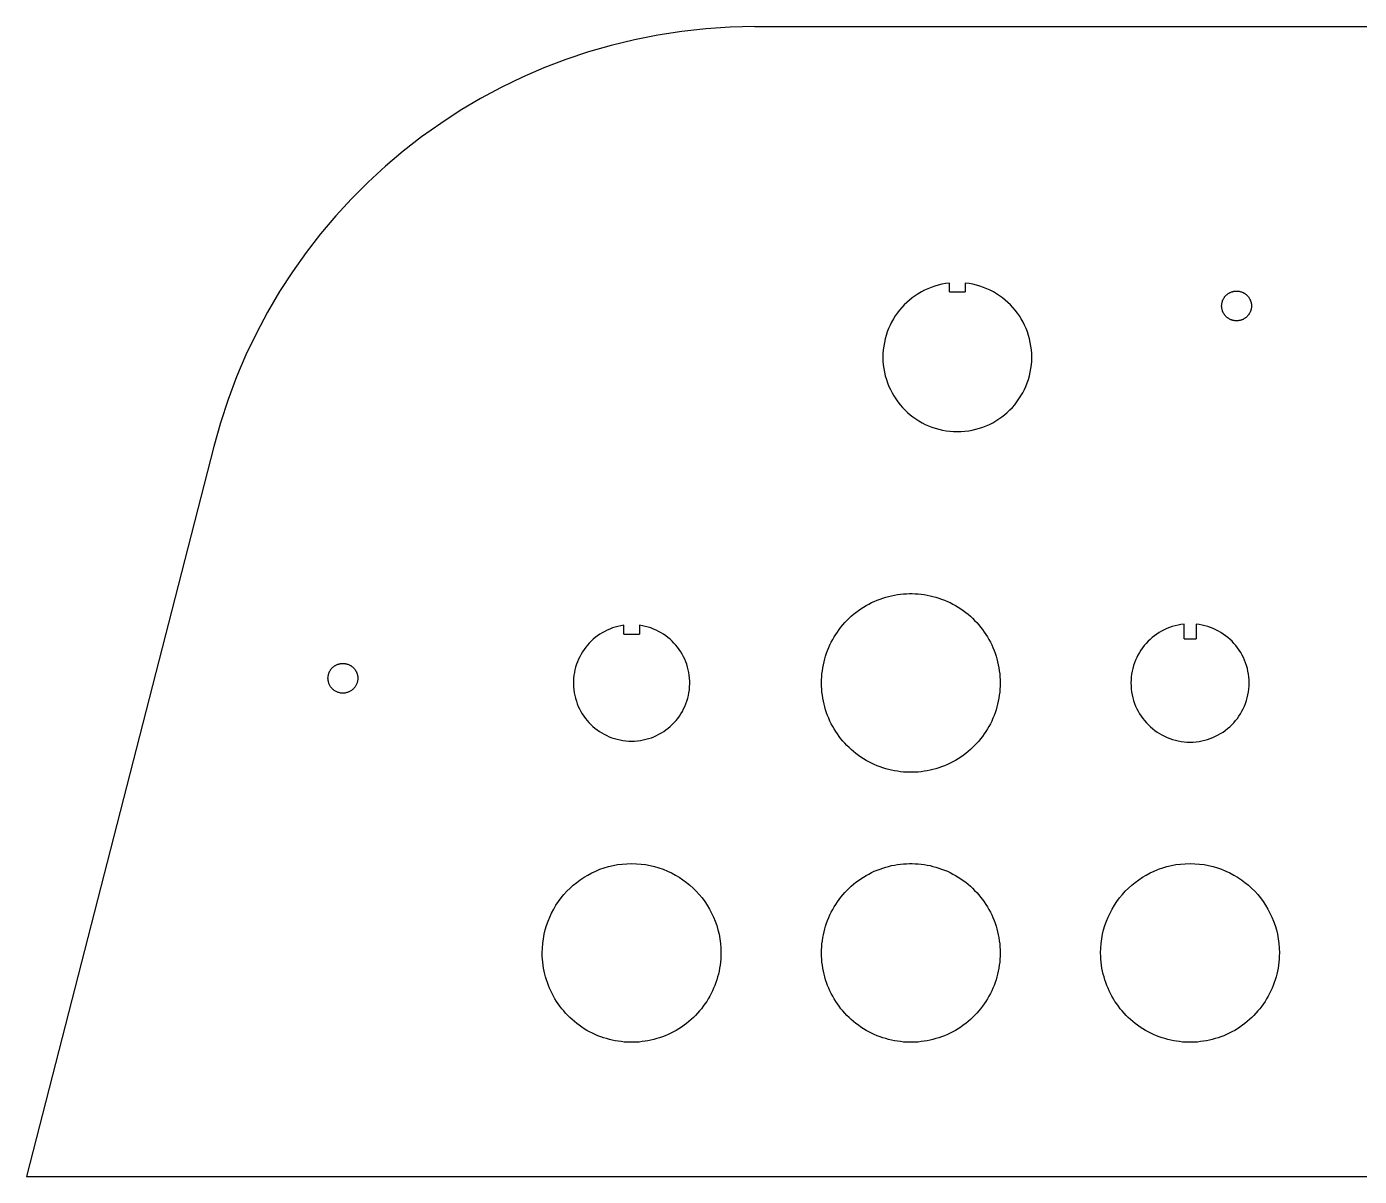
# Model space of a CAD drawing. Extents: x 0 to 453, y 0 to 124.
# Drawn here: x 0.3 to 143.4, y 0.4 to 123.8 of the extents above; entities that cross this region are included whole.
import ezdxf

# ---------------------------------------------------------------- set-up
doc = ezdxf.new("R2010")
doc.units = 0
doc.layers.get('0').update_dxf_attribs({"linetype": 'CONTINUOUS'})

msp = doc.modelspace()

# ---------------------------------------------------------------- linework, layer by layer
at = {"color": 1}
for points in [[(78.45, 123.79), (75.81, 123.73), (73.19, 123.56), (70.61, 123.28), (68.05, 122.88), (65.53, 122.38), (63.04, 121.78), (60.59, 121.07), (58.18, 120.26), (55.82, 119.36), (53.5, 118.35), (51.23, 117.26), (49.01, 116.06), (46.84, 114.78), (44.74, 113.41), (42.69, 111.96), (40.71, 110.42), (38.79, 108.8), (36.94, 107.1), (35.16, 105.32), (33.46, 103.47), (31.83, 101.54), (30.28, 99.55), (28.82, 97.48), (27.44, 95.35), (26.14, 93.15), (24.94, 90.89), (23.83, 88.57), (22.81, 86.19), (21.9, 83.76), (21.08, 81.27), (20.37, 78.73)], [(78.45, 123.79), (222.2, 123.79)], [(99.36, 96.26), (98.95, 96.21), (98.55, 96.14), (98.16, 96.04), (97.78, 95.93), (97.41, 95.8), (97.04, 95.66), (96.69, 95.49), (96.34, 95.31), (96.01, 95.12), (95.68, 94.91), (95.37, 94.68), (95.07, 94.44), (94.78, 94.19), (94.51, 93.92), (94.25, 93.64), (94, 93.35), (93.76, 93.05), (93.54, 92.73), (93.34, 92.41), (93.15, 92.07), (92.98, 91.73), (92.82, 91.38), (92.68, 91.02), (92.56, 90.65), (92.45, 90.27), (92.37, 89.89), (92.3, 89.5), (92.25, 89.1), (92.22, 88.7), (92.21, 88.3), (92.22, 87.89)], [(99.36, 95.31), (99.36, 96.26)], [(108.19, 87.89), (108.2, 88.3), (108.19, 88.7), (108.16, 89.1), (108.11, 89.5), (108.04, 89.89), (107.96, 90.27), (107.85, 90.65), (107.73, 91.02), (107.59, 91.38), (107.43, 91.73), (107.26, 92.07), (107.07, 92.41), (106.87, 92.73), (106.65, 93.05), (106.41, 93.35), (106.16, 93.64), (105.9, 93.92), (105.63, 94.19), (105.34, 94.44), (105.04, 94.68), (104.73, 94.91), (104.4, 95.12), (104.07, 95.31), (103.72, 95.49), (103.37, 95.66), (103, 95.8), (102.63, 95.93), (102.25, 96.04), (101.86, 96.14), (101.46, 96.21), (101.05, 96.26)], [(101.05, 96.26), (101.05, 95.31)], [(99.36, 95.31), (101.05, 95.31)], [(128.58, 93.81), (128.58, 93.87), (128.59, 93.92), (128.59, 93.97), (128.6, 94.03), (128.61, 94.08), (128.62, 94.14), (128.63, 94.19), (128.64, 94.24), (128.66, 94.29), (128.68, 94.34), (128.69, 94.39), (128.71, 94.44), (128.74, 94.49), (128.76, 94.54), (128.78, 94.59), (128.81, 94.63), (128.84, 94.68), (128.87, 94.72), (128.9, 94.77), (128.93, 94.81), (128.97, 94.85), (129, 94.89), (129.04, 94.93), (129.08, 94.97), (129.12, 95), (129.16, 95.04), (129.2, 95.07), (129.25, 95.11), (129.29, 95.14), (129.34, 95.17), (129.38, 95.19)], [(129.38, 95.19), (129.43, 95.22), (129.48, 95.25), (129.53, 95.27), (129.58, 95.29), (129.63, 95.31), (129.68, 95.33), (129.73, 95.34), (129.79, 95.36), (129.84, 95.37), (129.89, 95.38), (129.94, 95.39), (130, 95.4), (130.05, 95.4), (130.1, 95.41), (130.16, 95.41), (130.21, 95.41), (130.26, 95.41), (130.32, 95.4), (130.37, 95.4), (130.42, 95.39), (130.48, 95.38), (130.53, 95.37), (130.58, 95.36), (130.63, 95.34), (130.68, 95.33), (130.73, 95.31), (130.79, 95.29), (130.84, 95.27), (130.88, 95.25), (130.93, 95.22), (130.98, 95.19)], [(130.98, 95.19), (131.03, 95.17), (131.08, 95.14), (131.12, 95.11), (131.16, 95.07), (131.21, 95.04), (131.25, 95), (131.29, 94.97), (131.33, 94.93), (131.36, 94.89), (131.4, 94.85), (131.43, 94.81), (131.46, 94.77), (131.5, 94.72), (131.53, 94.68), (131.55, 94.63), (131.58, 94.59), (131.61, 94.54), (131.63, 94.49), (131.65, 94.44), (131.67, 94.39), (131.69, 94.34), (131.71, 94.29), (131.72, 94.24), (131.74, 94.19), (131.75, 94.14), (131.76, 94.08), (131.77, 94.03), (131.77, 93.97), (131.78, 93.92), (131.78, 93.87), (131.78, 93.81)], [(129.38, 92.43), (129.34, 92.45), (129.29, 92.48), (129.25, 92.52), (129.2, 92.55), (129.16, 92.58), (129.12, 92.62), (129.08, 92.65), (129.04, 92.69), (129, 92.73), (128.97, 92.77), (128.93, 92.81), (128.9, 92.85), (128.87, 92.9), (128.84, 92.94), (128.81, 92.99), (128.78, 93.03), (128.76, 93.08), (128.74, 93.13), (128.71, 93.18), (128.69, 93.23), (128.68, 93.28), (128.66, 93.33), (128.64, 93.38), (128.63, 93.43), (128.62, 93.48), (128.61, 93.54), (128.6, 93.59), (128.59, 93.65), (128.59, 93.7), (128.58, 93.76), (128.58, 93.81)], [(131.78, 93.81), (131.78, 93.76), (131.78, 93.7), (131.77, 93.65), (131.77, 93.59), (131.76, 93.54), (131.75, 93.48), (131.74, 93.43), (131.72, 93.38), (131.71, 93.33), (131.69, 93.28), (131.67, 93.23), (131.65, 93.18), (131.63, 93.13), (131.61, 93.08), (131.58, 93.03), (131.55, 92.99), (131.53, 92.94), (131.5, 92.9), (131.46, 92.85), (131.43, 92.81), (131.4, 92.77), (131.36, 92.73), (131.33, 92.69), (131.29, 92.65), (131.25, 92.62), (131.21, 92.58), (131.16, 92.55), (131.12, 92.52), (131.08, 92.48), (131.03, 92.45), (130.98, 92.43)], [(130.98, 92.43), (130.93, 92.4), (130.88, 92.37), (130.84, 92.35), (130.79, 92.33), (130.73, 92.31), (130.68, 92.29), (130.63, 92.28), (130.58, 92.26), (130.53, 92.25), (130.48, 92.24), (130.42, 92.23), (130.37, 92.22), (130.32, 92.22), (130.26, 92.21), (130.21, 92.21), (130.16, 92.21), (130.1, 92.21), (130.05, 92.22), (130, 92.22), (129.94, 92.23), (129.89, 92.24), (129.84, 92.25), (129.79, 92.26), (129.73, 92.28), (129.68, 92.29), (129.63, 92.31), (129.58, 92.33), (129.53, 92.35), (129.48, 92.37), (129.43, 92.4), (129.38, 92.43)], [(92.22, 87.89), (92.25, 87.48), (92.31, 87.08), (92.38, 86.69), (92.47, 86.3), (92.58, 85.92), (92.7, 85.55), (92.85, 85.18), (93.01, 84.83), (93.19, 84.48), (93.38, 84.15), (93.59, 83.83), (93.81, 83.51), (94.05, 83.21), (94.3, 82.92), (94.57, 82.65), (94.85, 82.38), (95.14, 82.13), (95.44, 81.9), (95.75, 81.68), (96.08, 81.47), (96.41, 81.28), (96.75, 81.1), (97.11, 80.94), (97.47, 80.8), (97.84, 80.68), (98.22, 80.57), (98.6, 80.48), (98.99, 80.41), (99.39, 80.36), (99.8, 80.33), (100.21, 80.32)], [(100.21, 80.32), (100.61, 80.33), (101.02, 80.36), (101.42, 80.41), (101.81, 80.48), (102.19, 80.57), (102.57, 80.68), (102.94, 80.8), (103.3, 80.94), (103.66, 81.1), (104, 81.28), (104.34, 81.47), (104.66, 81.68), (104.97, 81.9), (105.27, 82.13), (105.56, 82.38), (105.84, 82.65), (106.11, 82.92), (106.36, 83.21), (106.6, 83.51), (106.82, 83.83), (107.03, 84.15), (107.22, 84.48), (107.4, 84.83), (107.56, 85.18), (107.71, 85.55), (107.83, 85.92), (107.94, 86.3), (108.03, 86.69), (108.1, 87.08), (108.16, 87.48), (108.19, 87.89)], [(20.37, 78.73), (0.28, 0.38)], [(85.62, 53.34), (85.62, 53.67), (85.64, 54), (85.67, 54.33), (85.71, 54.65), (85.76, 54.97), (85.82, 55.29), (85.89, 55.61), (85.97, 55.92), (86.06, 56.23), (86.16, 56.54), (86.28, 56.84), (86.4, 57.13), (86.53, 57.43), (86.67, 57.71), (86.82, 58), (86.98, 58.28), (87.15, 58.55), (87.33, 58.81), (87.52, 59.07), (87.71, 59.33), (87.92, 59.58), (88.13, 59.82), (88.35, 60.05), (88.58, 60.28), (88.82, 60.5), (89.07, 60.71), (89.32, 60.91), (89.58, 61.11), (89.85, 61.3), (90.13, 61.48), (90.41, 61.65)], [(90.41, 61.65), (90.7, 61.81), (91, 61.96), (91.29, 62.1), (91.59, 62.23), (91.9, 62.34), (92.2, 62.45), (92.51, 62.55), (92.82, 62.63), (93.14, 62.71), (93.45, 62.77), (93.77, 62.83), (94.09, 62.87), (94.41, 62.9), (94.73, 62.92), (95.05, 62.93), (95.37, 62.93), (95.69, 62.92), (96.01, 62.9), (96.33, 62.87), (96.65, 62.83), (96.96, 62.77), (97.28, 62.71), (97.59, 62.63), (97.91, 62.55), (98.21, 62.45), (98.52, 62.34), (98.82, 62.23), (99.13, 62.1), (99.42, 61.96), (99.72, 61.81), (100.01, 61.65)], [(100.01, 61.65), (100.29, 61.48), (100.57, 61.3), (100.83, 61.11), (101.1, 60.91), (101.35, 60.71), (101.6, 60.5), (101.83, 60.28), (102.06, 60.05), (102.29, 59.82), (102.5, 59.58), (102.7, 59.33), (102.9, 59.07), (103.09, 58.81), (103.27, 58.55), (103.44, 58.28), (103.6, 58), (103.75, 57.71), (103.89, 57.43), (104.02, 57.13), (104.14, 56.84), (104.25, 56.54), (104.36, 56.23), (104.45, 55.92), (104.53, 55.61), (104.6, 55.29), (104.66, 54.97), (104.71, 54.65), (104.75, 54.33), (104.78, 54), (104.8, 53.67), (104.8, 53.34)], [(64.38, 59.53), (64.07, 59.48), (63.76, 59.41), (63.46, 59.33), (63.17, 59.24), (62.89, 59.13), (62.61, 59.01), (62.34, 58.88), (62.07, 58.73), (61.82, 58.57), (61.57, 58.4), (61.33, 58.22), (61.11, 58.03), (60.89, 57.83), (60.68, 57.62), (60.48, 57.4), (60.3, 57.17), (60.12, 56.93), (59.95, 56.68), (59.8, 56.43), (59.66, 56.16), (59.53, 55.9), (59.42, 55.62), (59.31, 55.34), (59.22, 55.05), (59.15, 54.76), (59.09, 54.46), (59.04, 54.16), (59.01, 53.85), (58.99, 53.54), (58.99, 53.23), (59, 52.92)], [(64.38, 58.56), (64.38, 59.53)], [(71.46, 52.92), (71.48, 53.23), (71.47, 53.54), (71.46, 53.85), (71.42, 54.16), (71.38, 54.46), (71.31, 54.76), (71.24, 55.05), (71.15, 55.34), (71.05, 55.62), (70.93, 55.9), (70.8, 56.16), (70.66, 56.43), (70.51, 56.68), (70.34, 56.93), (70.17, 57.17), (69.98, 57.4), (69.78, 57.62), (69.57, 57.83), (69.36, 58.03), (69.13, 58.22), (68.89, 58.4), (68.65, 58.57), (68.39, 58.73), (68.13, 58.88), (67.86, 59.01), (67.58, 59.13), (67.29, 59.24), (67, 59.33), (66.7, 59.41), (66.39, 59.48), (66.08, 59.53)], [(66.08, 59.53), (66.08, 58.56)], [(124.54, 59.65), (124.21, 59.61), (123.9, 59.55), (123.59, 59.48), (123.28, 59.4), (122.99, 59.29), (122.7, 59.18), (122.41, 59.05), (122.14, 58.91), (121.87, 58.75), (121.61, 58.59), (121.37, 58.41), (121.13, 58.22), (120.9, 58.02), (120.68, 57.81), (120.47, 57.58), (120.27, 57.35), (120.08, 57.11), (119.91, 56.86), (119.75, 56.61), (119.59, 56.34), (119.46, 56.07), (119.33, 55.79), (119.22, 55.5), (119.12, 55.21), (119.04, 54.91), (118.97, 54.6), (118.91, 54.29), (118.87, 53.98), (118.85, 53.66), (118.84, 53.34), (118.85, 53.02)], [(124.54, 58.09), (124.54, 59.65)], [(131.52, 53.02), (131.53, 53.34), (131.52, 53.66), (131.5, 53.98), (131.46, 54.29), (131.41, 54.6), (131.34, 54.91), (131.25, 55.21), (131.15, 55.5), (131.04, 55.79), (130.92, 56.07), (130.78, 56.34), (130.63, 56.61), (130.46, 56.86), (130.29, 57.11), (130.1, 57.35), (129.9, 57.58), (129.7, 57.81), (129.48, 58.02), (129.25, 58.22), (129.01, 58.41), (128.76, 58.59), (128.5, 58.75), (128.23, 58.91), (127.96, 59.05), (127.68, 59.18), (127.39, 59.29), (127.09, 59.4), (126.79, 59.48), (126.48, 59.55), (126.16, 59.61), (125.84, 59.65)], [(125.84, 59.65), (125.84, 58.09)], [(64.38, 58.56), (66.08, 58.56)], [(124.54, 58.09), (125.84, 58.09)], [(32.63, 53.84), (32.63, 53.9), (32.64, 53.95), (32.64, 54), (32.65, 54.06), (32.66, 54.11), (32.67, 54.17), (32.68, 54.22), (32.69, 54.27), (32.71, 54.32), (32.72, 54.37), (32.74, 54.42), (32.76, 54.47), (32.79, 54.52), (32.81, 54.57), (32.83, 54.62), (32.86, 54.66), (32.89, 54.71), (32.92, 54.75), (32.95, 54.8), (32.98, 54.84), (33.02, 54.88), (33.05, 54.92), (33.09, 54.96), (33.13, 55), (33.17, 55.03), (33.21, 55.07), (33.25, 55.1), (33.29, 55.14), (33.34, 55.17), (33.39, 55.2), (33.43, 55.22)], [(33.43, 55.22), (33.48, 55.25), (33.53, 55.28), (33.58, 55.3), (33.63, 55.32), (33.68, 55.34), (33.73, 55.36), (33.78, 55.37), (33.84, 55.39), (33.89, 55.4), (33.94, 55.41), (33.99, 55.42), (34.05, 55.43), (34.1, 55.43), (34.15, 55.44), (34.21, 55.44), (34.26, 55.44), (34.31, 55.44), (34.37, 55.43), (34.42, 55.43), (34.47, 55.42), (34.53, 55.41), (34.58, 55.4), (34.63, 55.39), (34.68, 55.37), (34.73, 55.36), (34.78, 55.34), (34.84, 55.32), (34.89, 55.3), (34.93, 55.28), (34.98, 55.25), (35.03, 55.22)], [(35.03, 55.22), (35.08, 55.2), (35.13, 55.17), (35.17, 55.14), (35.21, 55.1), (35.26, 55.07), (35.3, 55.03), (35.34, 55), (35.37, 54.96), (35.41, 54.92), (35.45, 54.88), (35.48, 54.84), (35.51, 54.8), (35.55, 54.75), (35.58, 54.71), (35.6, 54.66), (35.63, 54.62), (35.66, 54.57), (35.68, 54.52), (35.7, 54.47), (35.72, 54.42), (35.74, 54.37), (35.76, 54.32), (35.77, 54.27), (35.79, 54.22), (35.8, 54.17), (35.81, 54.11), (35.82, 54.06), (35.82, 54), (35.83, 53.95), (35.83, 53.9), (35.83, 53.84)], [(34.23, 52.24), (34.15, 52.24), (34.06, 52.25), (33.98, 52.26), (33.9, 52.28), (33.82, 52.3), (33.74, 52.32), (33.67, 52.34), (33.59, 52.38), (33.52, 52.41), (33.45, 52.45), (33.38, 52.49), (33.31, 52.53), (33.25, 52.58), (33.19, 52.63), (33.13, 52.68), (33.07, 52.74), (33.02, 52.8), (32.97, 52.86), (32.92, 52.92), (32.88, 52.99), (32.84, 53.06), (32.8, 53.13), (32.77, 53.2), (32.74, 53.27), (32.71, 53.35), (32.69, 53.43), (32.67, 53.51), (32.65, 53.59), (32.64, 53.67), (32.64, 53.76), (32.63, 53.84)], [(35.83, 53.84), (35.83, 53.76), (35.82, 53.67), (35.81, 53.59), (35.8, 53.51), (35.78, 53.43), (35.75, 53.35), (35.73, 53.27), (35.7, 53.2), (35.66, 53.13), (35.63, 53.06), (35.59, 52.99), (35.54, 52.92), (35.49, 52.86), (35.44, 52.8), (35.39, 52.74), (35.33, 52.68), (35.28, 52.63), (35.21, 52.58), (35.15, 52.53), (35.08, 52.49), (35.02, 52.45), (34.95, 52.41), (34.87, 52.38), (34.8, 52.34), (34.72, 52.32), (34.64, 52.3), (34.56, 52.28), (34.48, 52.26), (34.4, 52.25), (34.32, 52.24), (34.23, 52.24)], [(90.41, 45.03), (90.13, 45.2), (89.85, 45.38), (89.58, 45.57), (89.32, 45.77), (89.07, 45.97), (88.82, 46.18), (88.58, 46.4), (88.35, 46.63), (88.13, 46.86), (87.92, 47.1), (87.71, 47.35), (87.52, 47.61), (87.33, 47.87), (87.15, 48.13), (86.98, 48.41), (86.82, 48.68), (86.67, 48.97), (86.53, 49.25), (86.4, 49.55), (86.28, 49.84), (86.16, 50.15), (86.06, 50.45), (85.97, 50.76), (85.89, 51.07), (85.82, 51.39), (85.76, 51.71), (85.71, 52.03), (85.67, 52.35), (85.64, 52.68), (85.62, 53.01), (85.62, 53.34)], [(104.8, 53.34), (104.8, 53.01), (104.78, 52.68), (104.75, 52.35), (104.71, 52.03), (104.66, 51.71), (104.6, 51.39), (104.53, 51.07), (104.45, 50.76), (104.36, 50.45), (104.25, 50.15), (104.14, 49.84), (104.02, 49.55), (103.89, 49.25), (103.75, 48.97), (103.6, 48.68), (103.44, 48.41), (103.27, 48.13), (103.09, 47.87), (102.9, 47.61), (102.7, 47.35), (102.5, 47.1), (102.29, 46.86), (102.06, 46.63), (101.83, 46.4), (101.6, 46.18), (101.35, 45.97), (101.1, 45.77), (100.83, 45.57), (100.57, 45.38), (100.29, 45.2), (100.01, 45.03)], [(118.85, 53.02), (118.87, 52.69), (118.92, 52.37), (118.97, 52.06), (119.04, 51.75), (119.13, 51.45), (119.23, 51.15), (119.34, 50.86), (119.47, 50.58), (119.61, 50.31), (119.76, 50.04), (119.93, 49.78), (120.11, 49.54), (120.3, 49.3), (120.5, 49.07), (120.71, 48.85), (120.93, 48.64), (121.16, 48.44), (121.4, 48.25), (121.65, 48.07), (121.9, 47.91), (122.17, 47.76), (122.44, 47.62), (122.72, 47.49), (123.01, 47.38), (123.31, 47.28), (123.61, 47.19), (123.91, 47.12), (124.22, 47.07), (124.54, 47.03), (124.86, 47), (125.19, 47)], [(125.19, 47), (125.51, 47), (125.83, 47.03), (126.15, 47.07), (126.46, 47.12), (126.77, 47.19), (127.07, 47.28), (127.36, 47.38), (127.65, 47.49), (127.93, 47.62), (128.2, 47.76), (128.47, 47.91), (128.73, 48.07), (128.97, 48.25), (129.21, 48.44), (129.45, 48.64), (129.67, 48.85), (129.88, 49.07), (130.08, 49.3), (130.27, 49.54), (130.44, 49.78), (130.61, 50.04), (130.76, 50.31), (130.9, 50.58), (131.03, 50.86), (131.14, 51.15), (131.24, 51.45), (131.33, 51.75), (131.4, 52.06), (131.46, 52.37), (131.5, 52.69), (131.52, 53.02)], [(59, 52.92), (59.03, 52.6), (59.07, 52.29), (59.13, 51.99), (59.21, 51.69), (59.3, 51.39), (59.4, 51.11), (59.51, 50.83), (59.64, 50.56), (59.78, 50.29), (59.93, 50.03), (60.1, 49.79), (60.27, 49.54), (60.46, 49.31), (60.65, 49.09), (60.86, 48.88), (61.08, 48.68), (61.3, 48.48), (61.54, 48.3), (61.78, 48.13), (62.03, 47.98), (62.29, 47.83), (62.56, 47.69), (62.83, 47.57), (63.11, 47.46), (63.4, 47.37), (63.69, 47.29), (63.99, 47.22), (64.3, 47.17), (64.6, 47.13), (64.92, 47.1), (65.23, 47.1)], [(65.23, 47.1), (65.55, 47.1), (65.86, 47.13), (66.17, 47.17), (66.47, 47.22), (66.77, 47.29), (67.06, 47.37), (67.35, 47.46), (67.63, 47.57), (67.9, 47.69), (68.17, 47.83), (68.43, 47.98), (68.68, 48.13), (68.92, 48.3), (69.16, 48.48), (69.38, 48.68), (69.6, 48.88), (69.81, 49.09), (70, 49.31), (70.19, 49.54), (70.37, 49.79), (70.53, 50.03), (70.68, 50.29), (70.82, 50.56), (70.95, 50.83), (71.07, 51.11), (71.17, 51.39), (71.25, 51.69), (71.33, 51.99), (71.39, 52.29), (71.43, 52.6), (71.46, 52.92)], [(100.01, 45.03), (99.72, 44.87), (99.42, 44.72), (99.13, 44.58), (98.82, 44.46), (98.52, 44.34), (98.21, 44.23), (97.91, 44.13), (97.59, 44.05), (97.28, 43.97), (96.96, 43.91), (96.65, 43.86), (96.33, 43.81), (96.01, 43.78), (95.69, 43.76), (95.37, 43.75), (95.05, 43.75), (94.73, 43.76), (94.41, 43.78), (94.09, 43.81), (93.77, 43.86), (93.45, 43.91), (93.14, 43.97), (92.82, 44.05), (92.51, 44.13), (92.2, 44.23), (91.9, 44.34), (91.59, 44.46), (91.29, 44.58), (91, 44.72), (90.7, 44.87), (90.41, 45.03)], [(55.64, 24.36), (55.65, 24.87), (55.69, 25.37), (55.76, 25.87), (55.85, 26.36), (55.96, 26.83), (56.1, 27.3), (56.26, 27.76), (56.44, 28.21), (56.64, 28.64), (56.87, 29.07), (57.11, 29.48), (57.38, 29.87), (57.66, 30.26), (57.96, 30.62), (58.28, 30.98), (58.62, 31.31), (58.97, 31.63), (59.34, 31.93), (59.72, 32.22), (60.12, 32.48), (60.53, 32.72), (60.95, 32.95), (61.39, 33.15), (61.83, 33.34), (62.29, 33.5), (62.76, 33.63), (63.24, 33.75), (63.72, 33.84), (64.22, 33.9), (64.72, 33.94), (65.23, 33.96)], [(65.23, 33.96), (65.74, 33.94), (66.24, 33.9), (66.74, 33.84), (67.22, 33.75), (67.7, 33.63), (68.17, 33.5), (68.63, 33.34), (69.08, 33.15), (69.51, 32.95), (69.93, 32.72), (70.35, 32.48), (70.74, 32.22), (71.12, 31.93), (71.49, 31.63), (71.84, 31.31), (72.18, 30.98), (72.5, 30.62), (72.8, 30.26), (73.08, 29.87), (73.35, 29.48), (73.59, 29.07), (73.82, 28.64), (74.02, 28.21), (74.21, 27.76), (74.37, 27.3), (74.5, 26.83), (74.62, 26.36), (74.71, 25.87), (74.77, 25.37), (74.81, 24.87), (74.82, 24.36)], [(90.41, 32.67), (90.7, 32.83), (91, 32.98), (91.29, 33.12), (91.59, 33.25), (91.9, 33.37), (92.2, 33.47), (92.51, 33.57), (92.82, 33.65), (93.14, 33.73), (93.45, 33.79), (93.77, 33.85), (94.09, 33.89), (94.41, 33.92), (94.73, 33.94), (95.05, 33.95), (95.37, 33.95), (95.69, 33.94), (96.01, 33.92), (96.33, 33.89), (96.65, 33.85), (96.96, 33.79), (97.28, 33.73), (97.59, 33.65), (97.91, 33.57), (98.21, 33.47), (98.52, 33.37), (98.82, 33.25), (99.13, 33.12), (99.42, 32.98), (99.72, 32.83), (100.01, 32.67)], [(115.59, 24.36), (115.61, 24.87), (115.65, 25.37), (115.71, 25.87), (115.8, 26.36), (115.91, 26.83), (116.05, 27.3), (116.21, 27.76), (116.4, 28.21), (116.6, 28.64), (116.82, 29.07), (117.07, 29.48), (117.33, 29.87), (117.62, 30.26), (117.92, 30.62), (118.24, 30.98), (118.57, 31.31), (118.93, 31.63), (119.29, 31.93), (119.68, 32.22), (120.07, 32.48), (120.48, 32.72), (120.91, 32.95), (121.34, 33.15), (121.79, 33.34), (122.25, 33.5), (122.71, 33.63), (123.19, 33.75), (123.68, 33.84), (124.17, 33.9), (124.68, 33.94), (125.19, 33.96)], [(125.19, 33.96), (125.7, 33.94), (126.2, 33.9), (126.69, 33.84), (127.18, 33.75), (127.66, 33.63), (128.13, 33.5), (128.58, 33.34), (129.03, 33.15), (129.47, 32.95), (129.89, 32.72), (130.3, 32.48), (130.7, 32.22), (131.08, 31.93), (131.45, 31.63), (131.8, 31.31), (132.14, 30.98), (132.45, 30.62), (132.76, 30.26), (133.04, 29.87), (133.3, 29.48), (133.55, 29.07), (133.77, 28.64), (133.98, 28.21), (134.16, 27.76), (134.32, 27.3), (134.46, 26.83), (134.57, 26.36), (134.66, 25.87), (134.73, 25.37), (134.77, 24.87), (134.78, 24.36)], [(85.62, 24.36), (85.62, 24.69), (85.64, 25.02), (85.67, 25.35), (85.71, 25.67), (85.76, 26), (85.82, 26.31), (85.89, 26.63), (85.97, 26.94), (86.06, 27.25), (86.16, 27.56), (86.28, 27.86), (86.4, 28.16), (86.53, 28.45), (86.67, 28.74), (86.82, 29.02), (86.98, 29.3), (87.15, 29.57), (87.33, 29.84), (87.52, 30.1), (87.71, 30.35), (87.92, 30.6), (88.13, 30.84), (88.35, 31.07), (88.58, 31.3), (88.82, 31.52), (89.07, 31.73), (89.32, 31.94), (89.58, 32.13), (89.85, 32.32), (90.13, 32.5), (90.41, 32.67)], [(100.01, 32.67), (100.29, 32.5), (100.57, 32.32), (100.83, 32.13), (101.1, 31.94), (101.35, 31.73), (101.6, 31.52), (101.83, 31.3), (102.06, 31.07), (102.29, 30.84), (102.5, 30.6), (102.7, 30.35), (102.9, 30.1), (103.09, 29.84), (103.27, 29.57), (103.44, 29.3), (103.6, 29.02), (103.75, 28.74), (103.89, 28.45), (104.02, 28.16), (104.14, 27.86), (104.25, 27.56), (104.36, 27.25), (104.45, 26.94), (104.53, 26.63), (104.6, 26.31), (104.66, 26), (104.71, 25.67), (104.75, 25.35), (104.78, 25.02), (104.8, 24.69), (104.8, 24.36)], [(60.43, 16.05), (60.15, 16.23), (59.87, 16.4), (59.61, 16.59), (59.34, 16.79), (59.09, 16.99), (58.84, 17.2), (58.61, 17.42), (58.38, 17.65), (58.15, 17.89), (57.94, 18.13), (57.74, 18.37), (57.54, 18.63), (57.35, 18.89), (57.17, 19.16), (57, 19.43), (56.84, 19.71), (56.69, 19.99), (56.55, 20.28), (56.42, 20.57), (56.3, 20.87), (56.19, 21.17), (56.08, 21.47), (55.99, 21.78), (55.91, 22.09), (55.84, 22.41), (55.78, 22.73), (55.73, 23.05), (55.69, 23.38), (55.66, 23.7), (55.64, 24.03), (55.64, 24.36)], [(74.82, 24.36), (74.82, 24.03), (74.8, 23.7), (74.77, 23.38), (74.73, 23.05), (74.68, 22.73), (74.62, 22.41), (74.55, 22.09), (74.47, 21.78), (74.38, 21.47), (74.28, 21.17), (74.16, 20.87), (74.04, 20.57), (73.91, 20.28), (73.77, 19.99), (73.62, 19.71), (73.46, 19.43), (73.29, 19.16), (73.11, 18.89), (72.92, 18.63), (72.73, 18.37), (72.52, 18.13), (72.31, 17.89), (72.09, 17.65), (71.86, 17.42), (71.62, 17.2), (71.37, 16.99), (71.12, 16.79), (70.86, 16.59), (70.59, 16.4), (70.31, 16.23), (70.03, 16.05)], [(90.41, 16.05), (90.13, 16.23), (89.85, 16.4), (89.58, 16.59), (89.32, 16.79), (89.07, 16.99), (88.82, 17.2), (88.58, 17.42), (88.35, 17.65), (88.13, 17.89), (87.92, 18.13), (87.71, 18.37), (87.52, 18.63), (87.33, 18.89), (87.15, 19.16), (86.98, 19.43), (86.82, 19.71), (86.67, 19.99), (86.53, 20.28), (86.4, 20.57), (86.28, 20.87), (86.16, 21.17), (86.06, 21.47), (85.97, 21.78), (85.89, 22.09), (85.82, 22.41), (85.76, 22.73), (85.71, 23.05), (85.67, 23.38), (85.64, 23.7), (85.62, 24.03), (85.62, 24.36)], [(104.8, 24.36), (104.8, 24.03), (104.78, 23.7), (104.75, 23.38), (104.71, 23.05), (104.66, 22.73), (104.6, 22.41), (104.53, 22.09), (104.45, 21.78), (104.36, 21.47), (104.25, 21.17), (104.14, 20.87), (104.02, 20.57), (103.89, 20.28), (103.75, 19.99), (103.6, 19.71), (103.44, 19.43), (103.27, 19.16), (103.09, 18.89), (102.9, 18.63), (102.7, 18.37), (102.5, 18.13), (102.29, 17.89), (102.06, 17.65), (101.83, 17.42), (101.6, 17.2), (101.35, 16.99), (101.1, 16.79), (100.83, 16.59), (100.57, 16.4), (100.29, 16.23), (100.01, 16.05)], [(120.39, 16.05), (120.11, 16.23), (119.83, 16.4), (119.56, 16.59), (119.3, 16.79), (119.05, 16.99), (118.8, 17.2), (118.56, 17.42), (118.33, 17.65), (118.11, 17.89), (117.9, 18.13), (117.69, 18.37), (117.5, 18.63), (117.31, 18.89), (117.13, 19.16), (116.96, 19.43), (116.8, 19.71), (116.65, 19.99), (116.51, 20.28), (116.38, 20.57), (116.25, 20.87), (116.14, 21.17), (116.04, 21.47), (115.95, 21.78), (115.87, 22.09), (115.79, 22.41), (115.73, 22.73), (115.68, 23.05), (115.64, 23.38), (115.62, 23.7), (115.6, 24.03), (115.59, 24.36)], [(134.78, 24.36), (134.77, 24.03), (134.76, 23.7), (134.73, 23.38), (134.69, 23.05), (134.64, 22.73), (134.58, 22.41), (134.51, 22.09), (134.43, 21.78), (134.33, 21.47), (134.23, 21.17), (134.12, 20.87), (134, 20.57), (133.87, 20.28), (133.72, 19.99), (133.57, 19.71), (133.41, 19.43), (133.24, 19.16), (133.06, 18.89), (132.88, 18.63), (132.68, 18.37), (132.48, 18.13), (132.26, 17.89), (132.04, 17.65), (131.81, 17.42), (131.57, 17.2), (131.33, 16.99), (131.07, 16.79), (130.81, 16.59), (130.54, 16.4), (130.27, 16.23), (129.98, 16.05)], [(70.03, 16.05), (69.74, 15.89), (69.45, 15.74), (69.15, 15.61), (68.85, 15.48), (68.54, 15.36), (68.24, 15.25), (67.93, 15.16), (67.62, 15.07), (67.3, 15), (66.99, 14.93), (66.67, 14.88), (66.35, 14.84), (66.03, 14.8), (65.71, 14.78), (65.39, 14.77), (65.07, 14.77), (64.75, 14.78), (64.43, 14.8), (64.11, 14.84), (63.79, 14.88), (63.48, 14.93), (63.16, 15), (62.85, 15.07), (62.53, 15.16), (62.23, 15.25), (61.92, 15.36), (61.62, 15.48), (61.31, 15.61), (61.02, 15.74), (60.72, 15.89), (60.43, 16.05)], [(100.01, 16.05), (99.72, 15.89), (99.42, 15.74), (99.13, 15.61), (98.82, 15.48), (98.52, 15.36), (98.21, 15.25), (97.91, 15.16), (97.59, 15.07), (97.28, 15), (96.96, 14.93), (96.65, 14.88), (96.33, 14.84), (96.01, 14.8), (95.69, 14.78), (95.37, 14.77), (95.05, 14.77), (94.73, 14.78), (94.41, 14.8), (94.09, 14.84), (93.77, 14.88), (93.45, 14.93), (93.14, 15), (92.82, 15.07), (92.51, 15.16), (92.2, 15.25), (91.9, 15.36), (91.59, 15.48), (91.29, 15.61), (91, 15.74), (90.7, 15.89), (90.41, 16.05)], [(129.98, 16.05), (129.69, 15.89), (129.4, 15.74), (129.1, 15.61), (128.8, 15.48), (128.5, 15.36), (128.19, 15.25), (127.88, 15.16), (127.57, 15.07), (127.26, 15), (126.94, 14.93), (126.62, 14.88), (126.31, 14.84), (125.99, 14.8), (125.67, 14.78), (125.35, 14.77), (125.03, 14.77), (124.71, 14.78), (124.39, 14.8), (124.07, 14.84), (123.75, 14.88), (123.43, 14.93), (123.12, 15), (122.8, 15.07), (122.49, 15.16), (122.18, 15.25), (121.87, 15.36), (121.57, 15.48), (121.27, 15.61), (120.97, 15.74), (120.68, 15.89), (120.39, 16.05)], [(0.28, 0.38), (452.94, 0.38)]]:
    msp.add_lwpolyline(points, dxfattribs=at)
for points in [[(131.78, 93.81)], [(35.83, 53.84)], [(104.8, 53.34)], [(74.82, 24.36)], [(104.8, 24.36)], [(134.78, 24.36)]]:
    msp.add_lwpolyline(points, close=True, dxfattribs=at)

doc.saveas('drawing.dxf')
